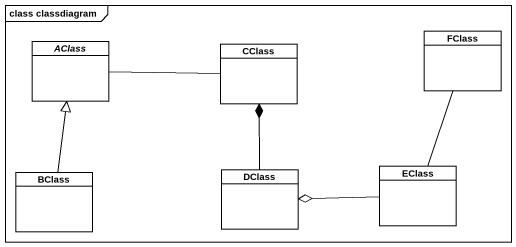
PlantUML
@startuml
mainframe class classdiagram
hide circle
hide empty members
abstract class AClass
class CClass
class FClass
class BClass
class DClass
class EClass
AClass -right- CClass
BClass -up-|> AClass
DClass -up-* CClass
EClass -up- FClass
EClass -left-o DClass
@enduml
